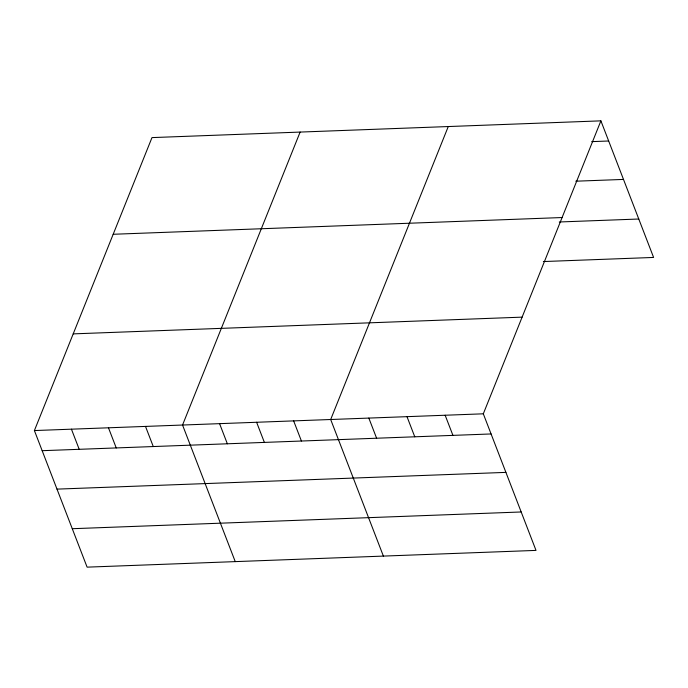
<?xml version="1.0" encoding="UTF-8"?>
<svg xmlns="http://www.w3.org/2000/svg" width="688" height="688" viewBox="0 0 688 688"><rect width="100%" height="100%" fill="white"/><g stroke="black" fill="none" stroke-linecap="round" stroke-linejoin="round"><path stroke-width="1.03" d="M600.899 120.856L483.311 413.815L536.012 550.4L87.101 567.144L34.4 430.559L151.988 137.6L600.899 120.856L653.6 257.441L543.365 261.552M300.123 132.079L182.544 425.029L235.244 561.614M448.266 126.549L330.679 419.508L383.388 556.093M591.706 141.633L608.665 140.997M575.796 181.202L623.491 179.422M113.185 234.273L562.096 217.537M559.275 221.983L638.774 219.016M73.203 333.878L522.115 317.142M34.4 430.559L483.311 413.815M42.174 450.692L491.086 433.956M57.001 489.125L505.912 472.381M72.274 528.711L521.186 511.975M445.153 415.242L452.928 435.375M406.995 416.661L414.769 436.803M368.837 418.089L376.611 438.222M293.647 420.893L301.421 441.025M256.615 422.269L264.381 442.41M219.575 423.653L227.35 443.786M145.503 426.414L153.278 446.555M108.472 427.798L116.238 447.931M71.432 429.174L79.206 449.316"/></g></svg>
